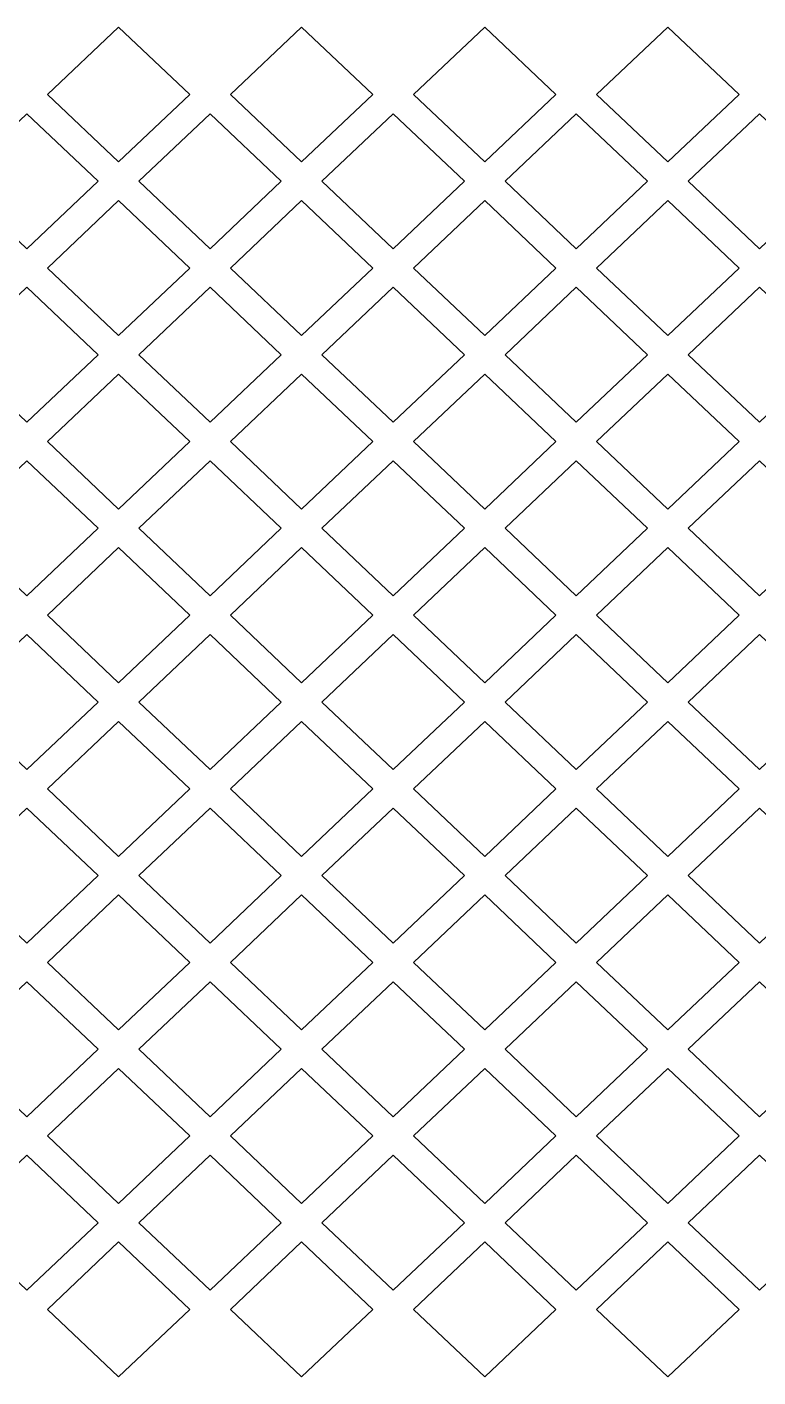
# Model space of a CAD drawing. Header units: millimetres. Extents: x -1200 to 1200, y -590 to 590.
# Drawn here: x -78 to 561, y -590 to 590 of the extents above; entities that cross this region are included whole.
import ezdxf

# ---------------------------------------------------------------- set-up
doc = ezdxf.new("R2010")
doc.units = ezdxf.units.MM
doc.header["$MEASUREMENT"] = 0
doc.layers.add('Layer 1', color=7, linetype='Continuous')

msp = doc.modelspace()

# ---------------------------------------------------------------- linework, layer by layer
at = {"layer": 'Layer 1', "color": 250, "lineweight": 20}
for points, knots in [([(64.2909, 530.9659), (64.2909, 530.9659), (2.0784, 589.9734), (2.0784, 589.9734), (2.0784, 589.9734), (-60.1784, 530.9659), (-60.1784, 530.9659), (-60.1784, 530.9659), (2.0784, 472.0331), (2.0784, 472.0331), (2.0784, 472.0331), (64.2909, 530.9659), (64.2909, 530.9659)], [0, 0, 0, 0, 0.25, 0.25, 0.25, 0.5, 0.5, 0.5, 0.75, 0.75, 0.75, 1, 1, 1, 1]), ([(224.3671, 530.9659), (224.3671, 530.9659), (162.1104, 472.0331), (162.1104, 472.0331), (162.1104, 472.0331), (99.8536, 530.9659), (99.8536, 530.9659), (99.8536, 530.9659), (162.1104, 589.9734), (162.1104, 589.9734), (162.1104, 589.9734), (224.3671, 530.9659), (224.3671, 530.9659)], [0, 0, 0, 0, 0.25, 0.25, 0.25, 0.5, 0.5, 0.5, 0.75, 0.75, 0.75, 1, 1, 1, 1]), ([(384.3991, 530.9659), (384.3991, 530.9659), (322.1423, 472.0331), (322.1423, 472.0331), (322.1423, 472.0331), (259.9298, 530.9659), (259.9298, 530.9659), (259.9298, 530.9659), (322.1423, 589.9734), (322.1423, 589.9734), (322.1423, 589.9734), (384.3991, 530.9659), (384.3991, 530.9659)], [0, 0, 0, 0, 0.25, 0.25, 0.25, 0.5, 0.5, 0.5, 0.75, 0.75, 0.75, 1, 1, 1, 1]), ([(544.431, 530.9659), (544.431, 530.9659), (482.2185, 589.9734), (482.2185, 589.9734), (482.2185, 589.9734), (419.9618, 530.9659), (419.9618, 530.9659), (419.9618, 530.9659), (482.2185, 472.0331), (482.2185, 472.0331), (482.2185, 472.0331), (544.431, 530.9659), (544.431, 530.9659)], [0, 0, 0, 0, 0.25, 0.25, 0.25, 0.5, 0.5, 0.5, 0.75, 0.75, 0.75, 1, 1, 1, 1]), ([(-15.7029, 455.1738), (-15.7029, 455.1738), (-77.9598, 514.1066), (-77.9598, 514.1066), (-77.9598, 514.1066), (-140.2164, 455.1738), (-140.2164, 455.1738), (-140.2164, 455.1738), (-77.9598, 396.1663), (-77.9598, 396.1663), (-77.9598, 396.1663), (-15.7029, 455.1738), (-15.7029, 455.1738)], [0, 0, 0, 0, 0.25, 0.25, 0.25, 0.5, 0.5, 0.5, 0.75, 0.75, 0.75, 1, 1, 1, 1]), ([(144.329, 455.1738), (144.329, 455.1738), (82.0723, 396.1663), (82.0723, 396.1663), (82.0723, 396.1663), (19.8597, 455.1738), (19.8597, 455.1738), (19.8597, 455.1738), (82.0723, 514.1066), (82.0723, 514.1066), (82.0723, 514.1066), (144.329, 455.1738), (144.329, 455.1738)], [0, 0, 0, 0, 0.25, 0.25, 0.25, 0.5, 0.5, 0.5, 0.75, 0.75, 0.75, 1, 1, 1, 1]), ([(304.361, 455.1738), (304.361, 455.1738), (242.1484, 514.1066), (242.1484, 514.1066), (242.1484, 514.1066), (179.8916, 455.1738), (179.8916, 455.1738), (179.8916, 455.1738), (242.1484, 396.1663), (242.1484, 396.1663), (242.1484, 396.1663), (304.361, 455.1738), (304.361, 455.1738)], [0, 0, 0, 0, 0.25, 0.25, 0.25, 0.5, 0.5, 0.5, 0.75, 0.75, 0.75, 1, 1, 1, 1]), ([(464.4373, 455.1738), (464.4373, 455.1738), (402.1805, 514.1066), (402.1805, 514.1066), (402.1805, 514.1066), (339.9236, 455.1738), (339.9236, 455.1738), (339.9236, 455.1738), (402.1805, 396.1663), (402.1805, 396.1663), (402.1805, 396.1663), (464.4373, 455.1738), (464.4373, 455.1738)], [0, 0, 0, 0, 0.25, 0.25, 0.25, 0.5, 0.5, 0.5, 0.75, 0.75, 0.75, 1, 1, 1, 1]), ([(624.4692, 455.1738), (624.4692, 455.1738), (562.2124, 514.1066), (562.2124, 514.1066), (562.2124, 514.1066), (499.9999, 455.1738), (499.9999, 455.1738), (499.9999, 455.1738), (562.2124, 396.1663), (562.2124, 396.1663), (562.2124, 396.1663), (624.4692, 455.1738), (624.4692, 455.1738)], [0, 0, 0, 0, 0.25, 0.25, 0.25, 0.5, 0.5, 0.5, 0.75, 0.75, 0.75, 1, 1, 1, 1]), ([(64.2909, 379.3071), (64.2909, 379.3071), (2.0784, 320.2996), (2.0784, 320.2996), (2.0784, 320.2996), (-60.1784, 379.3071), (-60.1784, 379.3071), (-60.1784, 379.3071), (2.0784, 438.3146), (2.0784, 438.3146), (2.0784, 438.3146), (64.2909, 379.3071), (64.2909, 379.3071)], [0, 0, 0, 0, 0.25, 0.25, 0.25, 0.5, 0.5, 0.5, 0.75, 0.75, 0.75, 1, 1, 1, 1]), ([(224.3671, 379.3071), (224.3671, 379.3071), (162.1104, 438.3146), (162.1104, 438.3146), (162.1104, 438.3146), (99.8536, 379.3071), (99.8536, 379.3071), (99.8536, 379.3071), (162.1104, 320.2996), (162.1104, 320.2996), (162.1104, 320.2996), (224.3671, 379.3071), (224.3671, 379.3071)], [0, 0, 0, 0, 0.25, 0.25, 0.25, 0.5, 0.5, 0.5, 0.75, 0.75, 0.75, 1, 1, 1, 1]), ([(384.3991, 379.3071), (384.3991, 379.3071), (322.1423, 438.3146), (322.1423, 438.3146), (322.1423, 438.3146), (259.9298, 379.3071), (259.9298, 379.3071), (259.9298, 379.3071), (322.1423, 320.2996), (322.1423, 320.2996), (322.1423, 320.2996), (384.3991, 379.3071), (384.3991, 379.3071)], [0, 0, 0, 0, 0.25, 0.25, 0.25, 0.5, 0.5, 0.5, 0.75, 0.75, 0.75, 1, 1, 1, 1]), ([(544.431, 379.3071), (544.431, 379.3071), (482.2185, 320.2996), (482.2185, 320.2996), (482.2185, 320.2996), (419.9618, 379.3071), (419.9618, 379.3071), (419.9618, 379.3071), (482.2185, 438.3146), (482.2185, 438.3146), (482.2185, 438.3146), (544.431, 379.3071), (544.431, 379.3071)], [0, 0, 0, 0, 0.25, 0.25, 0.25, 0.5, 0.5, 0.5, 0.75, 0.75, 0.75, 1, 1, 1, 1]), ([(-15.7029, 303.4405), (-15.7029, 303.4405), (-77.9598, 244.4331), (-77.9598, 244.4331), (-77.9598, 244.4331), (-140.2164, 303.4405), (-140.2164, 303.4405), (-140.2164, 303.4405), (-77.9598, 362.4478), (-77.9598, 362.4478), (-77.9598, 362.4478), (-15.7029, 303.4405), (-15.7029, 303.4405)], [0, 0, 0, 0, 0.25, 0.25, 0.25, 0.5, 0.5, 0.5, 0.75, 0.75, 0.75, 1, 1, 1, 1]), ([(144.329, 303.4405), (144.329, 303.4405), (82.0723, 362.4478), (82.0723, 362.4478), (82.0723, 362.4478), (19.8597, 303.4405), (19.8597, 303.4405), (19.8597, 303.4405), (82.0723, 244.4331), (82.0723, 244.4331), (82.0723, 244.4331), (144.329, 303.4405), (144.329, 303.4405)], [0, 0, 0, 0, 0.25, 0.25, 0.25, 0.5, 0.5, 0.5, 0.75, 0.75, 0.75, 1, 1, 1, 1]), ([(304.361, 303.4405), (304.361, 303.4405), (242.1484, 362.4478), (242.1484, 362.4478), (242.1484, 362.4478), (179.8916, 303.4405), (179.8916, 303.4405), (179.8916, 303.4405), (242.1484, 244.4331), (242.1484, 244.4331), (242.1484, 244.4331), (304.361, 303.4405), (304.361, 303.4405)], [0, 0, 0, 0, 0.25, 0.25, 0.25, 0.5, 0.5, 0.5, 0.75, 0.75, 0.75, 1, 1, 1, 1]), ([(464.4373, 303.4405), (464.4373, 303.4405), (402.1805, 362.4478), (402.1805, 362.4478), (402.1805, 362.4478), (339.9236, 303.4405), (339.9236, 303.4405), (339.9236, 303.4405), (402.1805, 244.4331), (402.1805, 244.4331), (402.1805, 244.4331), (464.4373, 303.4405), (464.4373, 303.4405)], [0, 0, 0, 0, 0.25, 0.25, 0.25, 0.5, 0.5, 0.5, 0.75, 0.75, 0.75, 1, 1, 1, 1]), ([(624.4692, 303.4405), (624.4692, 303.4405), (562.2124, 244.4331), (562.2124, 244.4331), (562.2124, 244.4331), (499.9999, 303.4405), (499.9999, 303.4405), (499.9999, 303.4405), (562.2124, 362.4478), (562.2124, 362.4478), (562.2124, 362.4478), (624.4692, 303.4405), (624.4692, 303.4405)], [0, 0, 0, 0, 0.25, 0.25, 0.25, 0.5, 0.5, 0.5, 0.75, 0.75, 0.75, 1, 1, 1, 1]), ([(64.2909, 227.5738), (64.2909, 227.5738), (2.0784, 286.5811), (2.0784, 286.5811), (2.0784, 286.5811), (-60.1784, 227.5738), (-60.1784, 227.5738), (-60.1784, 227.5738), (2.0784, 168.6409), (2.0784, 168.6409), (2.0784, 168.6409), (64.2909, 227.5738), (64.2909, 227.5738)], [0, 0, 0, 0, 0.25, 0.25, 0.25, 0.5, 0.5, 0.5, 0.75, 0.75, 0.75, 1, 1, 1, 1]), ([(224.3671, 227.5738), (224.3671, 227.5738), (162.1104, 286.5811), (162.1104, 286.5811), (162.1104, 286.5811), (99.8536, 227.5738), (99.8536, 227.5738), (99.8536, 227.5738), (162.1104, 168.6409), (162.1104, 168.6409), (162.1104, 168.6409), (224.3671, 227.5738), (224.3671, 227.5738)], [0, 0, 0, 0, 0.25, 0.25, 0.25, 0.5, 0.5, 0.5, 0.75, 0.75, 0.75, 1, 1, 1, 1]), ([(384.3991, 227.5738), (384.3991, 227.5738), (322.1423, 168.6409), (322.1423, 168.6409), (322.1423, 168.6409), (259.9298, 227.5738), (259.9298, 227.5738), (259.9298, 227.5738), (322.1423, 286.5811), (322.1423, 286.5811), (322.1423, 286.5811), (384.3991, 227.5738), (384.3991, 227.5738)], [0, 0, 0, 0, 0.25, 0.25, 0.25, 0.5, 0.5, 0.5, 0.75, 0.75, 0.75, 1, 1, 1, 1]), ([(544.431, 227.5738), (544.431, 227.5738), (482.2185, 168.6409), (482.2185, 168.6409), (482.2185, 168.6409), (419.9618, 227.5738), (419.9618, 227.5738), (419.9618, 227.5738), (482.2185, 286.5811), (482.2185, 286.5811), (482.2185, 286.5811), (544.431, 227.5738), (544.431, 227.5738)], [0, 0, 0, 0, 0.25, 0.25, 0.25, 0.5, 0.5, 0.5, 0.75, 0.75, 0.75, 1, 1, 1, 1]), ([(-15.7029, 151.7817), (-15.7029, 151.7817), (-77.9598, 210.7144), (-77.9598, 210.7144), (-77.9598, 210.7144), (-140.2164, 151.7817), (-140.2164, 151.7817), (-140.2164, 151.7817), (-77.9598, 92.7744), (-77.9598, 92.7744), (-77.9598, 92.7744), (-15.7029, 151.7817), (-15.7029, 151.7817)], [0, 0, 0, 0, 0.25, 0.25, 0.25, 0.5, 0.5, 0.5, 0.75, 0.75, 0.75, 1, 1, 1, 1]), ([(144.329, 151.7817), (144.329, 151.7817), (82.0723, 210.7144), (82.0723, 210.7144), (82.0723, 210.7144), (19.8597, 151.7817), (19.8597, 151.7817), (19.8597, 151.7817), (82.0723, 92.7744), (82.0723, 92.7744), (82.0723, 92.7744), (144.329, 151.7817), (144.329, 151.7817)], [0, 0, 0, 0, 0.25, 0.25, 0.25, 0.5, 0.5, 0.5, 0.75, 0.75, 0.75, 1, 1, 1, 1]), ([(304.361, 151.7817), (304.361, 151.7817), (242.1484, 210.7144), (242.1484, 210.7144), (242.1484, 210.7144), (179.8916, 151.7817), (179.8916, 151.7817), (179.8916, 151.7817), (242.1484, 92.7744), (242.1484, 92.7744), (242.1484, 92.7744), (304.361, 151.7817), (304.361, 151.7817)], [0, 0, 0, 0, 0.25, 0.25, 0.25, 0.5, 0.5, 0.5, 0.75, 0.75, 0.75, 1, 1, 1, 1]), ([(464.4373, 151.7817), (464.4373, 151.7817), (402.1805, 210.7144), (402.1805, 210.7144), (402.1805, 210.7144), (339.9236, 151.7817), (339.9236, 151.7817), (339.9236, 151.7817), (402.1805, 92.7744), (402.1805, 92.7744), (402.1805, 92.7744), (464.4373, 151.7817), (464.4373, 151.7817)], [0, 0, 0, 0, 0.25, 0.25, 0.25, 0.5, 0.5, 0.5, 0.75, 0.75, 0.75, 1, 1, 1, 1]), ([(624.4692, 151.7817), (624.4692, 151.7817), (562.2124, 210.7144), (562.2124, 210.7144), (562.2124, 210.7144), (499.9999, 151.7817), (499.9999, 151.7817), (499.9999, 151.7817), (562.2124, 92.7744), (562.2124, 92.7744), (562.2124, 92.7744), (624.4692, 151.7817), (624.4692, 151.7817)], [0, 0, 0, 0, 0.25, 0.25, 0.25, 0.5, 0.5, 0.5, 0.75, 0.75, 0.75, 1, 1, 1, 1]), ([(64.2909, 75.7649), (64.2909, 75.7649), (64.212, 75.84), (64.212, 75.84), (64.212, 75.84), (64.2909, 75.915), (64.2909, 75.915), (64.2909, 75.915), (2.0784, 134.9224), (2.0784, 134.9224), (2.0784, 134.9224), (-60.1784, 75.915), (-60.1784, 75.915), (-60.1784, 75.915), (-60.0995, 75.84), (-60.0995, 75.84), (-60.0995, 75.84), (-60.1784, 75.7649), (-60.1784, 75.7649), (-60.1784, 75.7649), (2.0784, 16.7575), (2.0784, 16.7575), (2.0784, 16.7575), (64.2909, 75.7649), (64.2909, 75.7649)], [0, 0, 0, 0, 0.125, 0.125, 0.125, 0.25, 0.25, 0.25, 0.375, 0.375, 0.375, 0.5, 0.5, 0.5, 0.625, 0.625, 0.625, 0.75, 0.75, 0.75, 0.875, 0.875, 0.875, 1, 1, 1, 1]), ([(224.3671, 75.7649), (224.3671, 75.7649), (162.1104, 16.7575), (162.1104, 16.7575), (162.1104, 16.7575), (99.8536, 75.7649), (99.8536, 75.7649), (99.8536, 75.7649), (99.9329, 75.84), (99.9329, 75.84), (99.9329, 75.84), (99.8536, 75.915), (99.8536, 75.915), (99.8536, 75.915), (162.1104, 134.9224), (162.1104, 134.9224), (162.1104, 134.9224), (224.3671, 75.915), (224.3671, 75.915), (224.3671, 75.915), (224.2878, 75.84), (224.2878, 75.84), (224.2878, 75.84), (224.3671, 75.7649), (224.3671, 75.7649)], [0, 0, 0, 0, 0.125, 0.125, 0.125, 0.25, 0.25, 0.25, 0.375, 0.375, 0.375, 0.5, 0.5, 0.5, 0.625, 0.625, 0.625, 0.75, 0.75, 0.75, 0.875, 0.875, 0.875, 1, 1, 1, 1]), ([(384.3991, 75.7649), (384.3991, 75.7649), (384.3198, 75.84), (384.3198, 75.84), (384.3198, 75.84), (384.3991, 75.915), (384.3991, 75.915), (384.3991, 75.915), (322.1423, 134.9224), (322.1423, 134.9224), (322.1423, 134.9224), (259.9298, 75.915), (259.9298, 75.915), (259.9298, 75.915), (260.0086, 75.84), (260.0086, 75.84), (260.0086, 75.84), (259.9298, 75.7649), (259.9298, 75.7649), (259.9298, 75.7649), (322.1423, 16.7575), (322.1423, 16.7575), (322.1423, 16.7575), (384.3991, 75.7649), (384.3991, 75.7649)], [0, 0, 0, 0, 0.125, 0.125, 0.125, 0.25, 0.25, 0.25, 0.375, 0.375, 0.375, 0.5, 0.5, 0.5, 0.625, 0.625, 0.625, 0.75, 0.75, 0.75, 0.875, 0.875, 0.875, 1, 1, 1, 1]), ([(544.431, 75.7649), (544.431, 75.7649), (482.2185, 16.7575), (482.2185, 16.7575), (482.2185, 16.7575), (419.9618, 75.7649), (419.9618, 75.7649), (419.9618, 75.7649), (420.0406, 75.84), (420.0406, 75.84), (420.0406, 75.84), (419.9618, 75.915), (419.9618, 75.915), (419.9618, 75.915), (482.2185, 134.9224), (482.2185, 134.9224), (482.2185, 134.9224), (544.431, 75.915), (544.431, 75.915), (544.431, 75.915), (544.3521, 75.84), (544.3521, 75.84), (544.3521, 75.84), (544.431, 75.7649), (544.431, 75.7649)], [0, 0, 0, 0, 0.125, 0.125, 0.125, 0.25, 0.25, 0.25, 0.375, 0.375, 0.375, 0.5, 0.5, 0.5, 0.625, 0.625, 0.625, 0.75, 0.75, 0.75, 0.875, 0.875, 0.875, 1, 1, 1, 1]), ([(-15.7029, -0.1018), (-15.7029, -0.1018), (-77.9598, 58.9055), (-77.9598, 58.9055), (-77.9598, 58.9055), (-140.2164, -0.1018), (-140.2164, -0.1018), (-140.2164, -0.1018), (-77.9598, -59.1093), (-77.9598, -59.1093), (-77.9598, -59.1093), (-15.7029, -0.1018), (-15.7029, -0.1018)], [0, 0, 0, 0, 0.25, 0.25, 0.25, 0.5, 0.5, 0.5, 0.75, 0.75, 0.75, 1, 1, 1, 1]), ([(144.329, -0.1018), (144.329, -0.1018), (82.0723, 58.9055), (82.0723, 58.9055), (82.0723, 58.9055), (19.8597, -0.1018), (19.8597, -0.1018), (19.8597, -0.1018), (82.0723, -59.1093), (82.0723, -59.1093), (82.0723, -59.1093), (144.329, -0.1018), (144.329, -0.1018)], [0, 0, 0, 0, 0.25, 0.25, 0.25, 0.5, 0.5, 0.5, 0.75, 0.75, 0.75, 1, 1, 1, 1]), ([(304.361, -0.1018), (304.361, -0.1018), (242.1484, 58.9055), (242.1484, 58.9055), (242.1484, 58.9055), (179.8916, -0.1018), (179.8916, -0.1018), (179.8916, -0.1018), (242.1484, -59.1093), (242.1484, -59.1093), (242.1484, -59.1093), (304.361, -0.1018), (304.361, -0.1018)], [0, 0, 0, 0, 0.25, 0.25, 0.25, 0.5, 0.5, 0.5, 0.75, 0.75, 0.75, 1, 1, 1, 1]), ([(464.4373, -0.1018), (464.4373, -0.1018), (402.1805, 58.9055), (402.1805, 58.9055), (402.1805, 58.9055), (339.9236, -0.1018), (339.9236, -0.1018), (339.9236, -0.1018), (402.1805, -59.1093), (402.1805, -59.1093), (402.1805, -59.1093), (464.4373, -0.1018), (464.4373, -0.1018)], [0, 0, 0, 0, 0.25, 0.25, 0.25, 0.5, 0.5, 0.5, 0.75, 0.75, 0.75, 1, 1, 1, 1]), ([(624.4692, -0.1018), (624.4692, -0.1018), (562.2124, 58.9055), (562.2124, 58.9055), (562.2124, 58.9055), (499.9999, -0.1018), (499.9999, -0.1018), (499.9999, -0.1018), (562.2124, -59.1093), (562.2124, -59.1093), (562.2124, -59.1093), (624.4692, -0.1018), (624.4692, -0.1018)], [0, 0, 0, 0, 0.25, 0.25, 0.25, 0.5, 0.5, 0.5, 0.75, 0.75, 0.75, 1, 1, 1, 1]), ([(64.2909, -75.9684), (64.2909, -75.9684), (2.0784, -16.961), (2.0784, -16.961), (2.0784, -16.961), (-60.1784, -75.9684), (-60.1784, -75.9684), (-60.1784, -75.9684), (2.0784, -134.976), (2.0784, -134.976), (2.0784, -134.976), (64.2909, -75.9684), (64.2909, -75.9684)], [0, 0, 0, 0, 0.25, 0.25, 0.25, 0.5, 0.5, 0.5, 0.75, 0.75, 0.75, 1, 1, 1, 1]), ([(224.3671, -75.9684), (224.3671, -75.9684), (162.1104, -16.961), (162.1104, -16.961), (162.1104, -16.961), (99.8536, -75.9684), (99.8536, -75.9684), (99.8536, -75.9684), (162.1104, -134.976), (162.1104, -134.976), (162.1104, -134.976), (224.3671, -75.9684), (224.3671, -75.9684)], [0, 0, 0, 0, 0.25, 0.25, 0.25, 0.5, 0.5, 0.5, 0.75, 0.75, 0.75, 1, 1, 1, 1]), ([(384.3991, -75.9684), (384.3991, -75.9684), (322.1423, -16.961), (322.1423, -16.961), (322.1423, -16.961), (259.9298, -75.9684), (259.9298, -75.9684), (259.9298, -75.9684), (322.1423, -134.976), (322.1423, -134.976), (322.1423, -134.976), (384.3991, -75.9684), (384.3991, -75.9684)], [0, 0, 0, 0, 0.25, 0.25, 0.25, 0.5, 0.5, 0.5, 0.75, 0.75, 0.75, 1, 1, 1, 1]), ([(544.431, -75.9684), (544.431, -75.9684), (482.2185, -16.961), (482.2185, -16.961), (482.2185, -16.961), (419.9618, -75.9684), (419.9618, -75.9684), (419.9618, -75.9684), (482.2185, -134.976), (482.2185, -134.976), (482.2185, -134.976), (544.431, -75.9684), (544.431, -75.9684)], [0, 0, 0, 0, 0.25, 0.25, 0.25, 0.5, 0.5, 0.5, 0.75, 0.75, 0.75, 1, 1, 1, 1]), ([(-15.7029, -151.7606), (-15.7029, -151.7606), (-77.9598, -92.8277), (-77.9598, -92.8277), (-77.9598, -92.8277), (-140.2164, -151.7606), (-140.2164, -151.7606), (-140.2164, -151.7606), (-77.9598, -210.7679), (-77.9598, -210.7679), (-77.9598, -210.7679), (-15.7029, -151.7606), (-15.7029, -151.7606)], [0, 0, 0, 0, 0.25, 0.25, 0.25, 0.5, 0.5, 0.5, 0.75, 0.75, 0.75, 1, 1, 1, 1]), ([(144.329, -151.7606), (144.329, -151.7606), (82.0723, -210.7679), (82.0723, -210.7679), (82.0723, -210.7679), (19.8597, -151.7606), (19.8597, -151.7606), (19.8597, -151.7606), (82.0723, -92.8277), (82.0723, -92.8277), (82.0723, -92.8277), (144.329, -151.7606), (144.329, -151.7606)], [0, 0, 0, 0, 0.25, 0.25, 0.25, 0.5, 0.5, 0.5, 0.75, 0.75, 0.75, 1, 1, 1, 1]), ([(304.361, -151.7606), (304.361, -151.7606), (242.1484, -92.8277), (242.1484, -92.8277), (242.1484, -92.8277), (179.8916, -151.7606), (179.8916, -151.7606), (179.8916, -151.7606), (242.1484, -210.7679), (242.1484, -210.7679), (242.1484, -210.7679), (304.361, -151.7606), (304.361, -151.7606)], [0, 0, 0, 0, 0.25, 0.25, 0.25, 0.5, 0.5, 0.5, 0.75, 0.75, 0.75, 1, 1, 1, 1]), ([(464.4373, -151.7606), (464.4373, -151.7606), (402.1805, -210.7679), (402.1805, -210.7679), (402.1805, -210.7679), (339.9236, -151.7606), (339.9236, -151.7606), (339.9236, -151.7606), (402.1805, -92.8277), (402.1805, -92.8277), (402.1805, -92.8277), (464.4373, -151.7606), (464.4373, -151.7606)], [0, 0, 0, 0, 0.25, 0.25, 0.25, 0.5, 0.5, 0.5, 0.75, 0.75, 0.75, 1, 1, 1, 1]), ([(624.4692, -151.7606), (624.4692, -151.7606), (562.2124, -92.8277), (562.2124, -92.8277), (562.2124, -92.8277), (499.9999, -151.7606), (499.9999, -151.7606), (499.9999, -151.7606), (562.2124, -210.7679), (562.2124, -210.7679), (562.2124, -210.7679), (624.4692, -151.7606), (624.4692, -151.7606)], [0, 0, 0, 0, 0.25, 0.25, 0.25, 0.5, 0.5, 0.5, 0.75, 0.75, 0.75, 1, 1, 1, 1]), ([(64.2909, -227.6271), (64.2909, -227.6271), (2.0784, -286.6347), (2.0784, -286.6347), (2.0784, -286.6347), (-60.1784, -227.6271), (-60.1784, -227.6271), (-60.1784, -227.6271), (2.0784, -168.6197), (2.0784, -168.6197), (2.0784, -168.6197), (64.2909, -227.6271), (64.2909, -227.6271)], [0, 0, 0, 0, 0.25, 0.25, 0.25, 0.5, 0.5, 0.5, 0.75, 0.75, 0.75, 1, 1, 1, 1]), ([(224.3671, -227.6271), (224.3671, -227.6271), (162.1104, -168.6197), (162.1104, -168.6197), (162.1104, -168.6197), (99.8536, -227.6271), (99.8536, -227.6271), (99.8536, -227.6271), (162.1104, -286.6347), (162.1104, -286.6347), (162.1104, -286.6347), (224.3671, -227.6271), (224.3671, -227.6271)], [0, 0, 0, 0, 0.25, 0.25, 0.25, 0.5, 0.5, 0.5, 0.75, 0.75, 0.75, 1, 1, 1, 1]), ([(384.3991, -227.6271), (384.3991, -227.6271), (322.1423, -286.6347), (322.1423, -286.6347), (322.1423, -286.6347), (259.9298, -227.6271), (259.9298, -227.6271), (259.9298, -227.6271), (322.1423, -168.6197), (322.1423, -168.6197), (322.1423, -168.6197), (384.3991, -227.6271), (384.3991, -227.6271)], [0, 0, 0, 0, 0.25, 0.25, 0.25, 0.5, 0.5, 0.5, 0.75, 0.75, 0.75, 1, 1, 1, 1]), ([(544.431, -227.6271), (544.431, -227.6271), (482.2185, -168.6197), (482.2185, -168.6197), (482.2185, -168.6197), (419.9618, -227.6271), (419.9618, -227.6271), (419.9618, -227.6271), (482.2185, -286.6347), (482.2185, -286.6347), (482.2185, -286.6347), (544.431, -227.6271), (544.431, -227.6271)], [0, 0, 0, 0, 0.25, 0.25, 0.25, 0.5, 0.5, 0.5, 0.75, 0.75, 0.75, 1, 1, 1, 1]), ([(-15.7029, -303.4938), (-15.7029, -303.4938), (-77.9598, -244.4864), (-77.9598, -244.4864), (-77.9598, -244.4864), (-140.2164, -303.4938), (-140.2164, -303.4938), (-140.2164, -303.4938), (-77.9598, -362.5012), (-77.9598, -362.5012), (-77.9598, -362.5012), (-15.7029, -303.4938), (-15.7029, -303.4938)], [0, 0, 0, 0, 0.25, 0.25, 0.25, 0.5, 0.5, 0.5, 0.75, 0.75, 0.75, 1, 1, 1, 1]), ([(144.329, -303.4938), (144.329, -303.4938), (82.0723, -362.5012), (82.0723, -362.5012), (82.0723, -362.5012), (19.8597, -303.4938), (19.8597, -303.4938), (19.8597, -303.4938), (82.0723, -244.4864), (82.0723, -244.4864), (82.0723, -244.4864), (144.329, -303.4938), (144.329, -303.4938)], [0, 0, 0, 0, 0.25, 0.25, 0.25, 0.5, 0.5, 0.5, 0.75, 0.75, 0.75, 1, 1, 1, 1]), ([(304.361, -303.4938), (304.361, -303.4938), (242.1484, -362.5012), (242.1484, -362.5012), (242.1484, -362.5012), (179.8916, -303.4938), (179.8916, -303.4938), (179.8916, -303.4938), (242.1484, -244.4864), (242.1484, -244.4864), (242.1484, -244.4864), (304.361, -303.4938), (304.361, -303.4938)], [0, 0, 0, 0, 0.25, 0.25, 0.25, 0.5, 0.5, 0.5, 0.75, 0.75, 0.75, 1, 1, 1, 1]), ([(464.4373, -303.4938), (464.4373, -303.4938), (402.1805, -362.5012), (402.1805, -362.5012), (402.1805, -362.5012), (339.9236, -303.4938), (339.9236, -303.4938), (339.9236, -303.4938), (402.1805, -244.4864), (402.1805, -244.4864), (402.1805, -244.4864), (464.4373, -303.4938), (464.4373, -303.4938)], [0, 0, 0, 0, 0.25, 0.25, 0.25, 0.5, 0.5, 0.5, 0.75, 0.75, 0.75, 1, 1, 1, 1]), ([(624.4692, -303.4938), (624.4692, -303.4938), (562.2124, -244.4864), (562.2124, -244.4864), (562.2124, -244.4864), (499.9999, -303.4938), (499.9999, -303.4938), (499.9999, -303.4938), (562.2124, -362.5012), (562.2124, -362.5012), (562.2124, -362.5012), (624.4692, -303.4938), (624.4692, -303.4938)], [0, 0, 0, 0, 0.25, 0.25, 0.25, 0.5, 0.5, 0.5, 0.75, 0.75, 0.75, 1, 1, 1, 1]), ([(64.2909, -379.3605), (64.2909, -379.3605), (2.0784, -320.3532), (2.0784, -320.3532), (2.0784, -320.3532), (-60.1784, -379.3605), (-60.1784, -379.3605), (-60.1784, -379.3605), (2.0784, -438.368), (2.0784, -438.368), (2.0784, -438.368), (64.2909, -379.3605), (64.2909, -379.3605)], [0, 0, 0, 0, 0.25, 0.25, 0.25, 0.5, 0.5, 0.5, 0.75, 0.75, 0.75, 1, 1, 1, 1]), ([(224.3671, -379.3605), (224.3671, -379.3605), (162.1104, -320.3532), (162.1104, -320.3532), (162.1104, -320.3532), (99.8536, -379.3605), (99.8536, -379.3605), (99.8536, -379.3605), (162.1104, -438.368), (162.1104, -438.368), (162.1104, -438.368), (224.3671, -379.3605), (224.3671, -379.3605)], [0, 0, 0, 0, 0.25, 0.25, 0.25, 0.5, 0.5, 0.5, 0.75, 0.75, 0.75, 1, 1, 1, 1]), ([(384.3991, -379.3605), (384.3991, -379.3605), (322.1423, -320.3532), (322.1423, -320.3532), (322.1423, -320.3532), (259.9298, -379.3605), (259.9298, -379.3605), (259.9298, -379.3605), (322.1423, -438.368), (322.1423, -438.368), (322.1423, -438.368), (384.3991, -379.3605), (384.3991, -379.3605)], [0, 0, 0, 0, 0.25, 0.25, 0.25, 0.5, 0.5, 0.5, 0.75, 0.75, 0.75, 1, 1, 1, 1]), ([(544.431, -379.3605), (544.431, -379.3605), (482.2185, -320.3532), (482.2185, -320.3532), (482.2185, -320.3532), (419.9618, -379.3605), (419.9618, -379.3605), (419.9618, -379.3605), (482.2185, -438.368), (482.2185, -438.368), (482.2185, -438.368), (544.431, -379.3605), (544.431, -379.3605)], [0, 0, 0, 0, 0.25, 0.25, 0.25, 0.5, 0.5, 0.5, 0.75, 0.75, 0.75, 1, 1, 1, 1]), ([(-15.7029, -455.1526), (-15.7029, -455.1526), (-77.9598, -514.16), (-77.9598, -514.16), (-77.9598, -514.16), (-140.2164, -455.1526), (-140.2164, -455.1526), (-140.2164, -455.1526), (-77.9598, -396.2199), (-77.9598, -396.2199), (-77.9598, -396.2199), (-15.7029, -455.1526), (-15.7029, -455.1526)], [0, 0, 0, 0, 0.25, 0.25, 0.25, 0.5, 0.5, 0.5, 0.75, 0.75, 0.75, 1, 1, 1, 1]), ([(144.329, -455.1526), (144.329, -455.1526), (82.0723, -396.2199), (82.0723, -396.2199), (82.0723, -396.2199), (19.8597, -455.1526), (19.8597, -455.1526), (19.8597, -455.1526), (82.0723, -514.16), (82.0723, -514.16), (82.0723, -514.16), (144.329, -455.1526), (144.329, -455.1526)], [0, 0, 0, 0, 0.25, 0.25, 0.25, 0.5, 0.5, 0.5, 0.75, 0.75, 0.75, 1, 1, 1, 1]), ([(304.361, -455.1526), (304.361, -455.1526), (242.1484, -514.16), (242.1484, -514.16), (242.1484, -514.16), (179.8916, -455.1526), (179.8916, -455.1526), (179.8916, -455.1526), (242.1484, -396.2199), (242.1484, -396.2199), (242.1484, -396.2199), (304.361, -455.1526), (304.361, -455.1526)], [0, 0, 0, 0, 0.25, 0.25, 0.25, 0.5, 0.5, 0.5, 0.75, 0.75, 0.75, 1, 1, 1, 1]), ([(464.4373, -455.1526), (464.4373, -455.1526), (402.1805, -514.16), (402.1805, -514.16), (402.1805, -514.16), (339.9236, -455.1526), (339.9236, -455.1526), (339.9236, -455.1526), (402.1805, -396.2199), (402.1805, -396.2199), (402.1805, -396.2199), (464.4373, -455.1526), (464.4373, -455.1526)], [0, 0, 0, 0, 0.25, 0.25, 0.25, 0.5, 0.5, 0.5, 0.75, 0.75, 0.75, 1, 1, 1, 1]), ([(624.4692, -455.1526), (624.4692, -455.1526), (562.2124, -514.16), (562.2124, -514.16), (562.2124, -514.16), (499.9999, -455.1526), (499.9999, -455.1526), (499.9999, -455.1526), (562.2124, -396.2199), (562.2124, -396.2199), (562.2124, -396.2199), (624.4692, -455.1526), (624.4692, -455.1526)], [0, 0, 0, 0, 0.25, 0.25, 0.25, 0.5, 0.5, 0.5, 0.75, 0.75, 0.75, 1, 1, 1, 1]), ([(64.2909, -531.0193), (64.2909, -531.0193), (2.0784, -472.0119), (2.0784, -472.0119), (2.0784, -472.0119), (-60.1784, -531.0193), (-60.1784, -531.0193), (-60.1784, -531.0193), (2.0784, -590.0266), (2.0784, -590.0266), (2.0784, -590.0266), (64.2909, -531.0193), (64.2909, -531.0193)], [0, 0, 0, 0, 0.25, 0.25, 0.25, 0.5, 0.5, 0.5, 0.75, 0.75, 0.75, 1, 1, 1, 1]), ([(224.3671, -531.0193), (224.3671, -531.0193), (162.1104, -590.0266), (162.1104, -590.0266), (162.1104, -590.0266), (99.8536, -531.0193), (99.8536, -531.0193), (99.8536, -531.0193), (162.1104, -472.0119), (162.1104, -472.0119), (162.1104, -472.0119), (224.3671, -531.0193), (224.3671, -531.0193)], [0, 0, 0, 0, 0.25, 0.25, 0.25, 0.5, 0.5, 0.5, 0.75, 0.75, 0.75, 1, 1, 1, 1]), ([(384.3991, -531.0193), (384.3991, -531.0193), (322.1423, -472.0119), (322.1423, -472.0119), (322.1423, -472.0119), (259.9298, -531.0193), (259.9298, -531.0193), (259.9298, -531.0193), (322.1423, -590.0266), (322.1423, -590.0266), (322.1423, -590.0266), (384.3991, -531.0193), (384.3991, -531.0193)], [0, 0, 0, 0, 0.25, 0.25, 0.25, 0.5, 0.5, 0.5, 0.75, 0.75, 0.75, 1, 1, 1, 1]), ([(544.431, -531.0193), (544.431, -531.0193), (482.2185, -590.0266), (482.2185, -590.0266), (482.2185, -590.0266), (419.9618, -531.0193), (419.9618, -531.0193), (419.9618, -531.0193), (482.2185, -472.0119), (482.2185, -472.0119), (482.2185, -472.0119), (544.431, -531.0193), (544.431, -531.0193)], [0, 0, 0, 0, 0.25, 0.25, 0.25, 0.5, 0.5, 0.5, 0.75, 0.75, 0.75, 1, 1, 1, 1])]:
    msp.add_open_spline(points, degree=3, knots=knots, dxfattribs=at)

doc.saveas('drawing.dxf')
